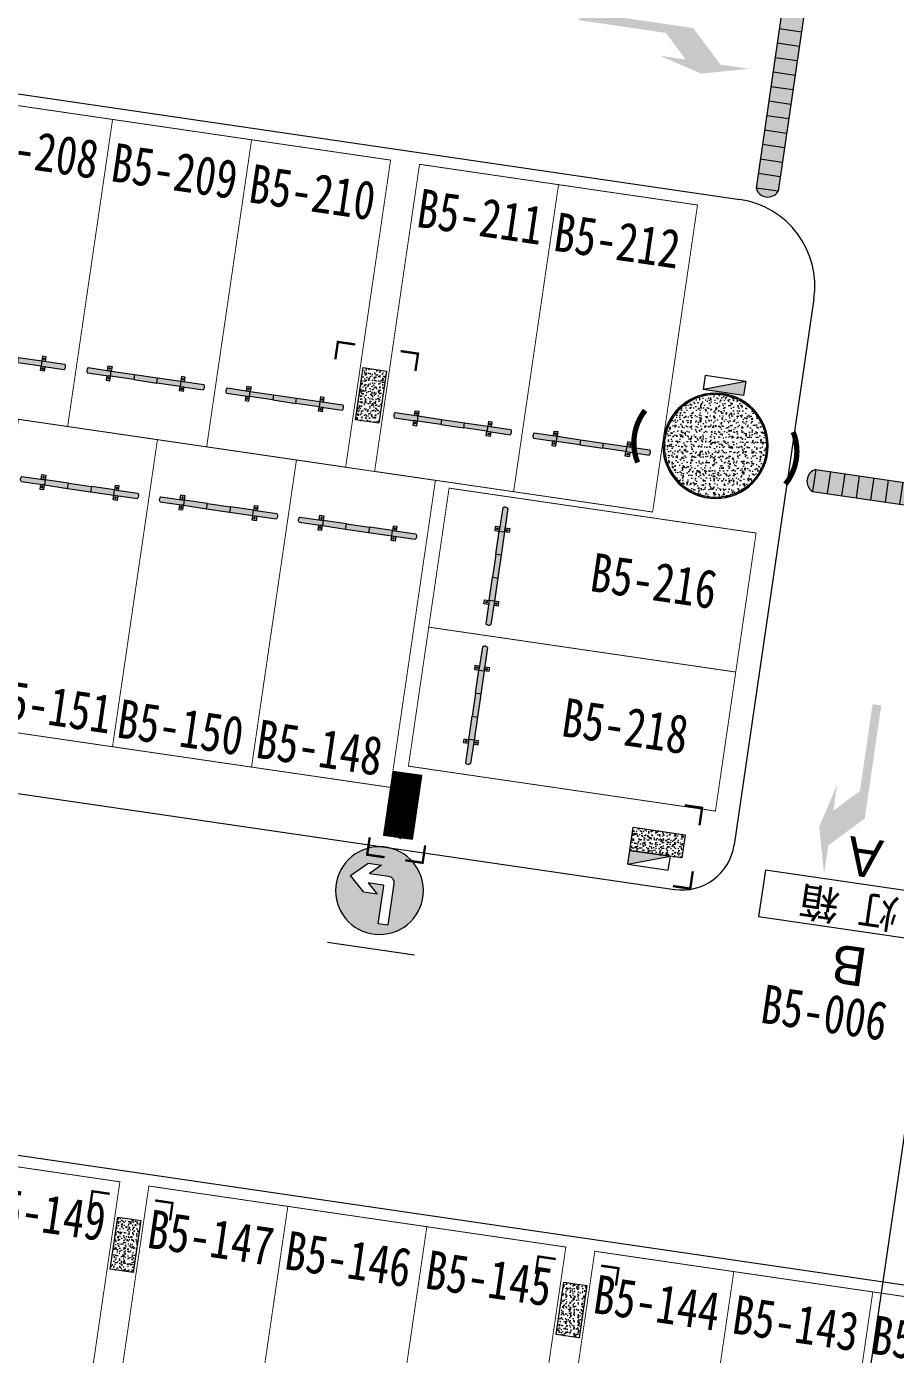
# Model space of a CAD drawing. Header units: inches. Extents: x -414268 to 632271, y -366004 to 318730.
# Drawn here: x -252473 to -237629, y 170247 to 192931 of the extents above; entities that cross this region are included whole.
import ezdxf

# ---------------------------------------------------------------- set-up
doc = ezdxf.new("R2010")
doc.units = ezdxf.units.IN
doc.header["$LTSCALE"] = 1200
doc.header["$MEASUREMENT"] = 0
doc.layers.get('0').update_dxf_attribs({"linetype": 'CONTINUOUS', "lineweight": 0})
for name, color, linetype, lineweight in [('$DDT_AUDIT_GENERATED__1E20', 7, 'CONTINUOUS', 0), ('$DDT_AUDIT_GENERATED__1E23', 7, 'CONTINUOUS', 0), ('0--PAI--', 7, 'CONTINUOUS', 0), ('0--PAI--BLACK', 7, 'CONTINUOUS', 0), ('0--PAI--BLUE', 5, 'CONTINUOUS', 0), ('0--PAI--HUANG', 40, 'CONTINUOUS', 0), ('0--弧型立面标', 7, 'CONTINUOUS', 0), ('0--挡车架', 7, 'CONTINUOUS', 0), ('0--灯箱编号', 3, 'CONTINUOUS', 0), ('0--立面标', 7, 'CONTINUOUS', 0), ('0--路缘线', 1, 'CONTINUOUS', 0), ('0--转弯箭头', 7, 'CONTINUOUS', 0), ('0－－车位', 4, 'CONTINUOUS', 0), ('0－－车位号码', 7, 'CONTINUOUS', 0), ('7', 7, 'CONTINUOUS', 0), ('COL-GRID-UG-1_8A_200701111', 7, 'CONTINUOUS', 0), ('COL-GRID-UG-1_8A_200701112', 7, 'CONTINUOUS', 0), ('COL-GRID-UG-1_8A_200701113', 7, 'CONTINUOUS', 0), ('HY消火栓', 7, 'CONTINUOUS', 0), ('PUB_TEXT', 7, 'CONTINUOUS', 0)]:
    doc.layers.add(name, color=color, linetype=linetype, lineweight=lineweight)
doc.styles.add('-宋体', font='', dxfattribs={"width": 0.8})
doc.styles.add('-黑体', font='simhei.ttf', dxfattribs={"width": 0.8})
doc.styles.add('方正大黑', font='', dxfattribs={"width": 0.8})
doc.styles.get('-宋体').set_extended_font_data('SimSun')
doc.styles.get('方正大黑').set_extended_font_data('FZDaHei-B02S')
pattern_1 = [(36.6793997, (33348.25, 171700.485), (-7.46671044, 10.0248808), [])]

# ---------------------------------------------------------------- blocks, each defined once
blk = doc.blocks.new('$DDT_AUDIT_GENERATED__1DE2')
at = {"layer": 'COL-GRID-UG-1_8A_200701112'}
h = blk.add_hatch(dxfattribs=at)
h.set_pattern_fill('AR-CONC', color=251, scale=0.02, angle=8.3206, style=0)
h.set_pattern_definition([(50, (-65.09035, -5.26929), (0.14345204, -0.01255043), [0.015, -0.165]), (355, (-65.09035, -5.26929), (-0.02775027, 0.15043843), [0.012, -0.132]), (100.4514, (-65.0784, -5.27034), (0.11570188, 0.1378879), [0.01274804, -0.14022842]), (46.1842, (-65.09035, -5.2293), (0.2134482, -0.0331038), [0.0225, -0.2475]), (96.6356, (-65.07256, -5.23205), (0.18693254, 0.1948236), [0.01912206, -0.2103426]), (351.1842, (-65.09035, -5.2293), (0.1869324, 0.1948237), [0.018, -0.198]), (21, (-65.07035, -5.23929), (0.1193814, -0.08052378), [0.015, -0.165]), (326, (-65.07035, -5.23929), (0.04866307, 0.14503), [0.012, -0.132]), (71.4514, (-65.0604, -5.246), (0.16804453, 0.0645061), [0.01274804, -0.14022842]), (37.5, (-65.09035, -5.26929), (0.00243197, 0.06657877), [0, -0.1304, 0, -0.134, 0, -0.1325]), (7.5, (-65.09035, -5.26929), (0.05261391, 0.07888234), [0, -0.0764, 0, -0.1274, 0, -0.0505]), (327.5, (-65.13495, -5.26929), (0.106764487, -0.004510974), [0, -0.05, 0, -0.156, 0, -0.207]), (317.5, (-65.15495, -5.26929), (0.11663723, 0.020021), [0, -0.065, 0, -0.1036, 0, -0.147])])
h.paths.add_polyline_path([(0.45, -0.2), (-0.45, -0.2), (-0.45, 0.2), (0.45, 0.2)])
at = {"layer": 'COL-GRID-UG-1_8A_200701113'}
blk.add_lwpolyline([(0.45, -0.2), (-0.45, -0.2), (-0.45, 0.2), (0.45, 0.2)], close=True, dxfattribs=at)
blk = doc.blocks.new('$DDT_AUDIT_GENERATED__1DE0')
at = {"layer": '$DDT_AUDIT_GENERATED__1E20'}
h = blk.add_hatch(dxfattribs=at)
h.set_pattern_fill('STEEL', color=256, scale=0.5, style=0)
h.set_pattern_definition([(315, (21.45, -21.45), (-0.04419417, -0.04419417), []), (315, (21.45, -21.48125), (-0.04419417, -0.04419417), [])])
edge = h.paths.add_edge_path(flags=16)
edge.add_arc((0, 0), 0.875, 0, 360)
edge = h.paths.add_edge_path()
edge.add_arc((0, 0), 0.9, 0, 360)
h = blk.add_hatch(dxfattribs=at)
h.set_pattern_fill('AR-CONC', color=256, scale=0.025, style=0)
h.set_pattern_definition([(310, (21.45, -21.45), (0.17931505, 0.015688), [0.01875, -0.20625]), (5, (21.45, -21.45), (-0.0346878, -0.188048), [0.015, -0.165]), (259.5486, (21.46494, -21.4487), (0.1446273, -0.1723599), [0.015935, -0.1752855]), (313.8158, (21.45, -21.5), (0.2668103, 0.0413798), [0.028125, -0.309375]), (263.3644, (21.47223, -21.49655), (0.2336657, -0.2435295), [0.0239026, -0.2629282]), (8.8158, (21.45, -21.5), (0.2336655, -0.2435297), [0.0225, -0.2475]), (339, (21.475, -21.4875), (0.14922676, 0.1006547), [0.01875, -0.20625]), (34, (21.475, -21.4875), (0.0608288, -0.1812875), [0.015, -0.165]), (288.5486, (21.48744, -21.47911), (0.2100557, -0.0806326), [0.015935, -0.1752855]), (322.5, (21.45, -21.45), (0.00303996, -0.08322346), [0, -0.163, 0, -0.1675, 0, -0.165625]), (352.5, (21.45, -21.45), (0.06576738, -0.09860293), [0, -0.0955, 0, -0.15925, 0, -0.063125]), (32.5, (21.39425, -21.45), (0.13345561, 0.00563872), [0, -0.0625, 0, -0.195, 0, -0.25875]), (42.5, (21.36925, -21.45), (0.14579654, -0.02502625), [0, -0.08125, 0, -0.1295, 0, -0.18375])])
edge = h.paths.add_edge_path()
edge.add_arc((0, 0), 0.875, 0, 360)
at = {"layer": '$DDT_AUDIT_GENERATED__1E23'}
for radius in [0.9, 0.875]:
    blk.add_circle((0, 0), radius, dxfattribs=at)
blk = doc.blocks.new('HY')
for p, q in [((0, 0), (0.24, 0)), ((0, 0), (0.24, -0.7)), ((0, 0), (0, -0.7)), ((0.24, 0), (0.24, -0.7)), ((0, -0.7), (0.24, -0.7))]:
    blk.add_line(p, q)
blk.add_solid([(0, 0), (0.24, 0), (0.24, -0.7)])
blk = doc.blocks.new('A$C6F4820FC')
at = {"layer": '0--挡车架'}
h = blk.add_hatch(color=256, dxfattribs=at)
h.paths.add_polyline_path([(1617, 169), (1684, 169), (1684, 249), (1617, 249)])
h.paths.add_polyline_path([(1639, 209, -1), (1663, 209, -1)], flags=16)
h.paths.add_polyline_path([(1617, 0), (1684, 0), (1684, 79), (1617, 79)])
h.paths.add_polyline_path([(1639, 40, -1), (1663, 40, -1)], flags=16)
h.paths.add_polyline_path([(351, 249), (351, 169), (418, 169), (418, 249)])
h.paths.add_polyline_path([(397, 209, 1), (372, 209, 1)], flags=16)
h.paths.add_polyline_path([(418, 79), (351, 79), (351, 0), (418, 0)])
h.paths.add_polyline_path([(372, 40, -1), (397, 40, -1)], flags=16)
h = blk.add_hatch(color=256, dxfattribs=at)
h.paths.add_polyline_path([(2018, 79, 0.395204), (2018, 169), (1617, 169), (1617, 79), (1684, 79)])
h.paths.add_polyline_path([(819, 169), (819, 79), (1217, 79), (1217, 169)])
h.paths.add_polyline_path([(418, 79), (418, 169), (351, 169), (18, 169, 0.395204), (18, 79)])
h = blk.add_hatch(color=40, dxfattribs=at)
h.paths.add_polyline_path([(1217, 169), (1217, 79), (1617, 79), (1617, 169)])
h.paths.add_polyline_path([(819, 79), (819, 169), (418, 169), (418, 79)])
for p, q in [((18, 169), (418, 169)), ((18, 79), (418, 79)), ((819, 169), (1217, 169)), ((819, 79), (1217, 79)), ((1617, 169), (2018, 169)), ((1617, 79), (2018, 79))]:
    blk.add_line(p, q, dxfattribs=at)
for points in [[(418, 169), (351, 169), (351, 249), (418, 249)], [(1617, 169), (1684, 169), (1684, 249), (1617, 249)], [(418, 79), (351, 79), (351, 0), (418, 0)], [(1617, 79), (1684, 79), (1684, 0), (1617, 0)]]:
    blk.add_lwpolyline(points, close=True, dxfattribs=at)
at = {"layer": '0--挡车架', "color": 0}
for points in [[(819, 169), (819, 79), (418, 79), (418, 169)], [(1617, 169), (1617, 79), (1217, 79), (1217, 169)]]:
    blk.add_lwpolyline(points, close=True, dxfattribs=at)
at = {"layer": '0--挡车架'}
for centre in [(385, 209), (385, 40), (1651, 209), (1651, 40)]:
    blk.add_circle(centre, 12.1, dxfattribs=at)
for centre, start, end in [((66, 124), 136.8717, 223.1283), ((1970, 124), 316.8717, 43.1283)]:
    blk.add_arc(centre, 65.8, start, end, dxfattribs=at)
blk = doc.blocks.new('A$C001A7B1A')
at = {"layer": '0－－车位', "const_width": 15}
blk.add_lwpolyline([(2407, 5308), (7, 5308), (7, 7), (2407, 7)], close=True, dxfattribs=at)
at = {"layer": '0--挡车架'}
blk.add_blockref('A$C6F4820FC', (190, 883), dxfattribs=at)
blk = doc.blocks.new('A$C0C710915')
at = {"layer": '0--PAI--BLACK'}
h = blk.add_hatch(color=256, dxfattribs=at)
h.paths.add_polyline_path([(4875, 380), (4875, 0, 0.657895)])
h.paths.add_polyline_path([(4625, 380), (4375, 380), (4375, 0), (4625, 0)])
h.paths.add_polyline_path([(4125, 380), (3875, 380), (3875, 0), (4125, 0)])
h.paths.add_polyline_path([(3625, 380), (3375, 380), (3375, 0), (3625, 0)])
h.paths.add_polyline_path([(3125, 380), (2875, 380), (2875, 0), (3125, 0)])
h.paths.add_polyline_path([(2375, 0), (2625, 0), (2625, 380), (2375, 380)])
h.paths.add_polyline_path([(2125, 380), (1875, 380), (1875, 0), (2125, 0)])
h.paths.add_polyline_path([(1625, 380), (1375, 380), (1375, 0), (1625, 0)])
h.paths.add_polyline_path([(1125, 380), (875, 380), (875, 0), (1125, 0)])
h.paths.add_polyline_path([(625, 380), (375, 380), (375, 0), (625, 0)])
h.paths.add_polyline_path([(125, 380, 0.657895), (125, 0)])
at = {"layer": '0--PAI--HUANG'}
h = blk.add_hatch(color=40, dxfattribs=at)
h.paths.add_polyline_path([(4625, 0), (4875, 0), (4875, 380), (4625, 380)])
h.paths.add_polyline_path([(4375, 380), (4125, 380), (4125, 0), (4375, 0)])
h.paths.add_polyline_path([(3625, 0), (3875, 0), (3875, 380), (3625, 380)])
h.paths.add_polyline_path([(3125, 0), (3375, 0), (3375, 380), (3125, 380)])
h.paths.add_polyline_path([(2875, 380), (2625, 380), (2625, 0), (2875, 0)])
h.paths.add_polyline_path([(2375, 380), (2125, 380), (2125, 0), (2375, 0)])
h.paths.add_polyline_path([(1875, 380), (1625, 380), (1625, 0), (1875, 0)])
h.paths.add_polyline_path([(1375, 380), (1125, 380), (1125, 0), (1375, 0)])
h.paths.add_polyline_path([(875, 380), (625, 380), (625, 0), (875, 0)])
h.paths.add_polyline_path([(375, 380), (125, 380), (125, 0), (375, 0)])
for p, q in [((125, 380), (4875, 380)), ((125, 380), (125, 0)), ((375, 380), (375, 0)), ((625, 380), (625, 0)), ((875, 380), (875, 0)), ((1125, 380), (1125, 0)), ((1375, 380), (1375, 0)), ((1625, 380), (1625, 0)), ((1875, 380), (1875, 0)), ((2125, 380), (2125, 0)), ((2375, 380), (2375, 0)), ((2625, 380), (2625, 0)), ((2875, 380), (2875, 0)), ((3125, 380), (3125, 0)), ((3375, 380), (3375, 0)), ((3625, 380), (3625, 0)), ((3875, 380), (3875, 0)), ((4125, 380), (4125, 0)), ((4375, 380), (4375, 0)), ((4625, 380), (4625, 0)), ((4875, 380), (4875, 0)), ((125, 0), (4875, 0))]:
    blk.add_line(p, q)
for centre, start, end in [((207, 190), 113.3186, 246.6814), ((4793, 190), 293.3186, 66.6814)]:
    blk.add_arc(centre, 207, start, end)
blk = doc.blocks.new('A$C29882D7A')
at = {"layer": '0--PAI--BLACK'}
h = blk.add_hatch(color=256, dxfattribs=at)
h.paths.add_polyline_path([(3875, 380), (3875, 0, 0.657895)])
h.paths.add_polyline_path([(3375, 0), (3625, 0), (3625, 380), (3375, 380)])
h.paths.add_polyline_path([(3125, 380), (2875, 380), (2875, 0), (3125, 0)])
h.paths.add_polyline_path([(2625, 380), (2375, 380), (2375, 0), (2625, 0)])
h.paths.add_polyline_path([(2125, 380), (1875, 380), (1875, 0), (2125, 0)])
h.paths.add_polyline_path([(1375, 0), (1625, 0), (1625, 380), (1375, 380)])
h.paths.add_polyline_path([(1125, 380), (875, 380), (875, 0), (1125, 0)])
h.paths.add_polyline_path([(375, 0), (625, 0), (625, 380), (375, 380)])
h.paths.add_polyline_path([(125, 0), (125, 380, 0.657895)])
at = {"layer": '0--PAI--HUANG'}
h = blk.add_hatch(color=40, dxfattribs=at)
h.paths.add_polyline_path([(3625, 0), (3875, 0), (3875, 380), (3625, 380)])
h.paths.add_polyline_path([(3125, 0), (3375, 0), (3375, 380), (3125, 380)])
h.paths.add_polyline_path([(2875, 380), (2625, 380), (2625, 0), (2875, 0)])
h.paths.add_polyline_path([(2125, 0), (2375, 0), (2375, 380), (2125, 380)])
h.paths.add_polyline_path([(1875, 380), (1625, 380), (1625, 0), (1875, 0)])
h.paths.add_polyline_path([(1125, 0), (1375, 0), (1375, 380), (1125, 380)])
h.paths.add_polyline_path([(625, 0), (875, 0), (875, 380), (625, 380)])
h.paths.add_polyline_path([(375, 380), (125, 380), (125, 0), (375, 0)])
for p, q in [((125, 380), (3875, 380)), ((125, 380), (125, 0)), ((375, 380), (375, 0)), ((625, 380), (625, 0)), ((875, 380), (875, 0)), ((1125, 380), (1125, 0)), ((1375, 380), (1375, 0)), ((1625, 380), (1625, 0)), ((1875, 380), (1875, 0)), ((2125, 380), (2125, 0)), ((2375, 380), (2375, 0)), ((2625, 380), (2625, 0)), ((2875, 380), (2875, 0)), ((3125, 380), (3125, 0)), ((3375, 380), (3375, 0)), ((3625, 380), (3625, 0)), ((3875, 380), (3875, 0)), ((125, 0), (3875, 0))]:
    blk.add_line(p, q)
for centre, start, end in [((207, 190), 113.3186, 246.6814), ((3793, 190), 293.3186, 66.6814)]:
    blk.add_arc(centre, 207, start, end)
blk = doc.blocks.new('A$C7C86658F')
at = {"lineweight": 0, "ltscale": 5}
blk.add_lwpolyline([(-6107, 112213), (-3107, 112213), (-3107, 113013), (-6107, 113013)], close=True, dxfattribs=at)
at = {"layer": 'PUB_TEXT', "style": '-宋体'}
blk.add_text('灯 箱', height=500, dxfattribs=at).set_placement((-5467, 112392))
blk = doc.blocks.new('A$C05C00BD5')
blk.add_blockref('A$C7C86658F', (15918, -1756))
at = {"color": 1, "style": '方正大黑'}
for s, p in [('B', (10869, 111531)), ('A', (10869, 109671))]:
    blk.add_text(s, height=662, dxfattribs=at).set_placement(p)
blk = doc.blocks.new('A$C50091FAB')
at = {"layer": '0--PAI--BLUE'}
h = blk.add_hatch(color=256, dxfattribs=at)
edge = h.paths.add_edge_path()
edge.add_arc((300, 400), 300, 0, 360)
edge = h.paths.add_edge_path(flags=16)
edge.add_line((312.4, 574), (384.2, 507))
edge.add_line((384.2, 507), (253.9, 507))
edge.add_arc((253.9, 463), 44, 90, 180)
edge.add_line((209.9, 463), (209.9, 174))
edge.add_line((209.9, 174), (275.9, 174))
edge.add_line((275.9, 174), (275.9, 436))
edge.add_arc((280.9, 436), 5, 90, 180, ccw=False)
edge.add_line((280.9, 441), (384.2, 441))
edge.add_line((384.2, 441), (312.4, 374))
edge.add_line((312.4, 374), (404.4, 374))
edge.add_line((404.4, 374), (511.6, 474))
edge.add_line((511.6, 474), (404.4, 574))
edge.add_line((404.4, 574), (312.4, 574))
at = {"layer": '0--PAI--'}
blk.add_lwpolyline([(312.4, 574), (384.2, 507), (253.9, 507, 0.414214), (209.9, 463), (209.9, 174), (275.9, 174), (275.9, 436, -0.414214), (280.9, 441), (384.2, 441), (312.4, 374), (404.4, 374), (511.6, 474), (404.4, 574)], format="xyb", close=True, dxfattribs=at)
blk.add_circle((300, 400), 300, dxfattribs=at)
at = {"layer": '7'}
blk.add_line((600, 0), (0, 0), dxfattribs=at)

msp = doc.modelspace()

# ---------------------------------------------------------------- hatches: boundary and pattern name
at = {"layer": '0--转弯箭头'}
for points in [[(-240944.5, 192127.5), (-240124, 192209.6), (-240618.8, 192282), (-241083.4, 192905.8), (-241677.1, 192992.6), (-243012.9, 193188), (-243034.6, 193039.6), (-241550.4, 192822.5), (-241212.4, 192368.8), (-241657.7, 192434)], [(-238930.9, 179266.9), (-238848.7, 178446.4), (-238776.4, 178941.2), (-238152.6, 179405.8), (-238065.8, 179999.5), (-237870.4, 181335.3), (-238018.8, 181357), (-238235.9, 179872.8), (-238689.6, 179534.8), (-238624.4, 179980.1)]]:
    msp.add_hatch(color=256, dxfattribs=at).paths.add_polyline_path(points)
at = {"layer": 'COL-GRID-UG-1_8A_200701112'}
h = msp.add_hatch(dxfattribs=at)
h.set_pattern_fill('ANSI31', color=256, scale=100, style=0)
h.set_pattern_definition(pattern_1)
h.paths.add_polyline_path([(-246373.7, 179119.9), (-245879, 179047.5), (-245719.8, 180136), (-246214.6, 180208.3)])
h = msp.add_hatch(dxfattribs=at)
h.set_pattern_fill('AR-CONC', color=251, scale=20, angle=90, style=0)
h.set_pattern_definition([(131.6794, (33348.25, 171700.49), (33.177546, 140.12584), [15, -165]), (76.6794, (33348.25, 171700.49), (-152.87068, -5.68792), [12, -132]), (182.1308, (33351.02, 171712.16), (-119.69303, 134.43801), [12.74804, -140.22842]), (127.8636, (33308.67, 171706.27), (63.64386, 206.4109), [22.5, -247.5]), (178.315, (33313.98, 171723.47), (-165.72145, 213.15816), [19.12206, -210.3426]), (72.8636, (33308.67, 171706.27), (-165.72162, 213.15803), [18, -198]), (102.6794, (33321.46, 171724.62), (96.95209, 106.472026), [15, -165]), (47.6794, (33321.46, 171724.62), (-136.46127, 69.13841), [12, -132]), (153.1308, (33329.54, 171733.49), (-39.50904, 175.610464), [12.74804, -140.22842]), (119.1794, (33348.25, 171700.485), (-65.5260155, 12.041117), [0, -130.4, 0, -134, 0, -132.5]), (89.1794, (33348.25, 171700.485), (-70.43815, 63.475303), [0, -76.4, 0, -127.4, 0, -50.5]), (49.1794, (33341.796, 171656.355), (19.91359, 104.987873), [0, -50, 0, -156, 0, -207]), (39.1794, (33338.9, 171636.565), (-2.931448, 118.306767), [0, -65, 0, -103.6, 0, -147])])
h.paths.add_polyline_path([(-246373.7, 179119.9), (-245879, 179047.5), (-245719.8, 180136), (-246214.6, 180208.3)])
h = msp.add_hatch(dxfattribs=at)
h.set_pattern_fill('AR-CONC', color=251, scale=20, angle=90, style=0)
h.set_pattern_definition([(131.6794, (-250252.31, 114460.19), (33.17755, 140.12584), [15, -165]), (76.6794, (-250252.31, 114460.19), (-152.87068, -5.68792), [12, -132]), (182.1308, (-250249.55, 114471.86), (-119.69303, 134.438), [12.74804, -140.22842]), (127.8636, (-250291.9, 114465.97), (63.64386, 206.4109), [22.5, -247.5]), (178.315, (-250286.59, 114483.18), (-165.72145, 213.15816), [19.12206, -210.3426]), (72.8636, (-250291.9, 114465.97), (-165.7216, 213.158), [18, -198]), (102.6794, (-250279.1, 114484.32), (96.9521, 106.47203), [15, -165]), (47.6794, (-250279.1, 114484.32), (-136.46127, 69.1384), [12, -132]), (153.1308, (-250271.02, 114493.19), (-39.50904, 175.61046), [12.74804, -140.22842]), (119.1794, (-250252.31, 114460.186), (-65.526016, 12.041117), [0, -130.4, 0, -134, 0, -132.5]), (89.1794, (-250252.31, 114460.186), (-70.43815, 63.4753), [0, -76.4, 0, -127.4, 0, -50.5]), (49.1794, (-250258.767, 114416.055), (19.91359, 104.987873), [0, -50, 0, -156, 0, -207]), (39.1794, (-250261.66, 114396.27), (-2.93145, 118.30677), [0, -65, 0, -103.6, 0, -147])])
h.paths.add_polyline_path([(-245783.8, 180044.2), (-245914, 179153.7), (-246309.8, 179211.6), (-246179.6, 180102.1)])
h = msp.add_hatch(dxfattribs=at)
h.set_pattern_fill('ANSI31', color=256, scale=100, style=0)
h.set_pattern_definition(pattern_1)
h.paths.add_polyline_path([(-245783.8, 180044.2), (-245914, 179153.7), (-246309.8, 179211.6), (-246179.6, 180102.1)])

# ---------------------------------------------------------------- linework, layer by layer
at = {"color": 6}
msp.add_lwpolyline([(-236997.9, 177296.4), (-239258.9, 161836.9), (-181775, 153429.8)], dxfattribs=at)
at = {"layer": '0--弧型立面标', "const_width": 90}
for points in [[(-241905.8, 186374.2, 0.2679492), (-242033, 185483.2, 0.2679492)], [(-239375, 186004, -0.2679492), (-239508.3, 185113.9, -0.2679492)]]:
    msp.add_lwpolyline(points, format="xyb", dxfattribs=at)
at = {"layer": '0--立面标', "const_width": 40}
for points in [[(-246857.7, 187500.5), (-247154.5, 187543.9), (-247197.9, 187247)], [(-246082.7, 187387.1), (-245785.9, 187343.7), (-245829.3, 187046.9)], [(-241229.4, 179627.9), (-240932.5, 179584.5), (-240976, 179287.6)], [(-246357.3, 178741.2), (-246654.1, 178784.6), (-246610.7, 179081.4)], [(-246003.2, 178689.4), (-245706.4, 178646), (-245663, 178942.8)], [(-241431.1, 178248.3), (-241134.3, 178204.9), (-241090.9, 178501.8)], [(-251051.5, 172991.2), (-251348.3, 173034.6), (-251391.8, 172737.8)], [(-250276.5, 172877.8), (-249979.7, 172834.4), (-250023.1, 172537.6)], [(-243432.5, 171876.9), (-243729.4, 171920.3), (-243772.8, 171623.5)], [(-242657.6, 171763.6), (-242360.7, 171720.1), (-242404.1, 171423.3)]]:
    msp.add_lwpolyline(points, dxfattribs=at)
at = {"layer": '0--路缘线'}
for p, q in [((-253494.1, 191910.5), (-240288.2, 189979.1)), ((-239021.1, 188277.8), (-240385.1, 178951.5)), ((-256643.7, 180419.8), (-241405.8, 178191.2)), ((-264850.5, 175441.5), (-221907.4, 169161))]:
    msp.add_line(p, q, dxfattribs=at)
for centre, radius, start, end in [((-240505.3, 188494.9), 1500, 351.6794, 81.6794), ((-241275.6, 179081.7), 900, 261.6794, 351.6794)]:
    msp.add_arc(centre, radius, start, end, dxfattribs=at)
at = {"layer": 'COL-GRID-UG-1_8A_200701112'}
msp.add_line((-246073.4, 179057.1), (-246112.3, 179070.8), dxfattribs=at)
at = {"layer": 'COL-GRID-UG-1_8A_200701113'}
msp.add_lwpolyline([(-246373.7, 179119.9), (-245879, 179047.5), (-245719.8, 180136), (-246214.6, 180208.3), (-246373.7, 179119.9)], close=True, dxfattribs=at)

# ---------------------------------------------------------------- block references
for name, p, rotation in [('A$C0C710915', (-239304.2, 194995.4), 261.6793996840079), ('A$C001A7B1A', (-254153.7, 186440.8), 351.6793996836047), ('A$C001A7B1A', (-251779, 186093.5), 351.6793996836047), ('A$C001A7B1A', (-249404.2, 185746.2), 351.6793996836047), ('A$C001A7B1A', (-246534.8, 185326.6), 351.6793996836047), ('A$C001A7B1A', (-244160, 184979.2), 351.6793996836047), ('A$C29882D7A', (-239166.9, 185006.8), 351.6793996836047), ('A$C001A7B1A', (-245260.7, 185054.3), 261.6793996873682), ('A$C001A7B1A', (-245608.1, 182679.6), 261.6793996873682), ('A$C05C00BD5', (-211190.4, 285963.1), 171.6793996838897), ('A$C001A7B1A', (-254028.6, 168292.7), 351.6793996836047), ('A$C001A7B1A', (-251159.2, 167873), 351.6793996836047), ('A$C001A7B1A', (-248784.4, 167525.7), 351.6793996836047), ('A$C001A7B1A', (-246409.7, 167178.4), 351.6793996836047), ('A$C001A7B1A', (-243540.2, 166758.7), 351.6793996836047), ('A$C001A7B1A', (-241165.5, 166411.4), 351.6793996836047), ('A$C001A7B1A', (-238790.8, 166064.1), 351.6793996836047)]:
    msp.add_blockref(name, p, dxfattribs=dict(rotation=rotation))
at = {"xscale": -1, "rotation": 171.6793996836047}
for p in [(-252618.2, 186228.9), (-250243.5, 185881.6), (-247868.7, 185534.3)]:
    msp.add_blockref('A$C001A7B1A', p, dxfattribs=at)
at = {"layer": '7', "xscale": -2.500000000020706, "yscale": 2.499999999995453, "zscale": 2.5, "rotation": 351.6793996836047}
msp.add_blockref('A$C50091FAB', (-245846.8, 177072.6), dxfattribs=at)
at = {"layer": 'COL-GRID-UG-1_8A_200701111', "yscale": 1000.000000000002, "zscale": 1000}
for name, p, xscale, rotation in [('$DDT_AUDIT_GENERATED__1DE2', (-246589.2, 186630.1), 1000.000000000001, 81.67939968361085), ('$DDT_AUDIT_GENERATED__1DE0', (-240701.8, 185769.1), -999.9999999999881, 171.6793996836047), ('$DDT_AUDIT_GENERATED__1DE2', (-241693.1, 178991.2), 999.999999999988, 351.6793996836047), ('$DDT_AUDIT_GENERATED__1DE2', (-250783, 172120.8), 1000.000000000001, 81.67939968361085), ('$DDT_AUDIT_GENERATED__1DE2', (-243164.1, 171006.5), 1000.000000000001, 81.67939968361085)]:
    msp.add_blockref(name, p, dxfattribs=dict(at, xscale=xscale, rotation=rotation))
at = {"layer": 'HY消火栓', "yscale": 1000.000000000002, "zscale": 1000}
for p, xscale, rotation in [((-240187.6, 186866.5), 999.999999999997, 261.6793996836614), ((-242202, 178620.9), 999.9999999999984, 81.679399683658)]:
    msp.add_blockref('HY', p, dxfattribs=dict(at, xscale=xscale, rotation=rotation))

# ---------------------------------------------------------------- texts
at = {"layer": '0--灯箱编号', "color": 3, "style": '-黑体', "width": 0.8}
msp.add_text('B5-006', height=660, rotation=351.6794, dxfattribs=at).set_placement((-239958.4, 175918.3))
at = {"layer": '0－－车位号码', "style": '-黑体', "width": 0.8}
for s, p in [('B5-208', (-253432.2, 190641.4)), ('B5-209', (-251057.5, 190294)), ('B5-210', (-248702.3, 189932.7)), ('B5-211', (-245832.8, 189513)), ('B5-212', (-243495, 189106.6)), ('B5-216', (-242870.9, 183292.1)), ('B5-151', (-253200.9, 181163.6)), ('B5-150', (-250956, 180791.8)), ('B5-218', (-243358.2, 180813.1)), ('B5-148', (-248581.3, 180444.5)), ('B5-149', (-253307.1, 172493.2)), ('B5-147', (-250437.7, 172073.5)), ('B5-146', (-248090.9, 171708.5)), ('B5-145', (-245688.2, 171378.9)), ('B5-144', (-242818.7, 170959.2)), ('B5-143', (-240444, 170611.9)), ('B5-142', (-238069.2, 170264.6))]:
    msp.add_text(s, height=660, rotation=351.6794, dxfattribs=at).set_placement(p)

doc.saveas('drawing.dxf')
